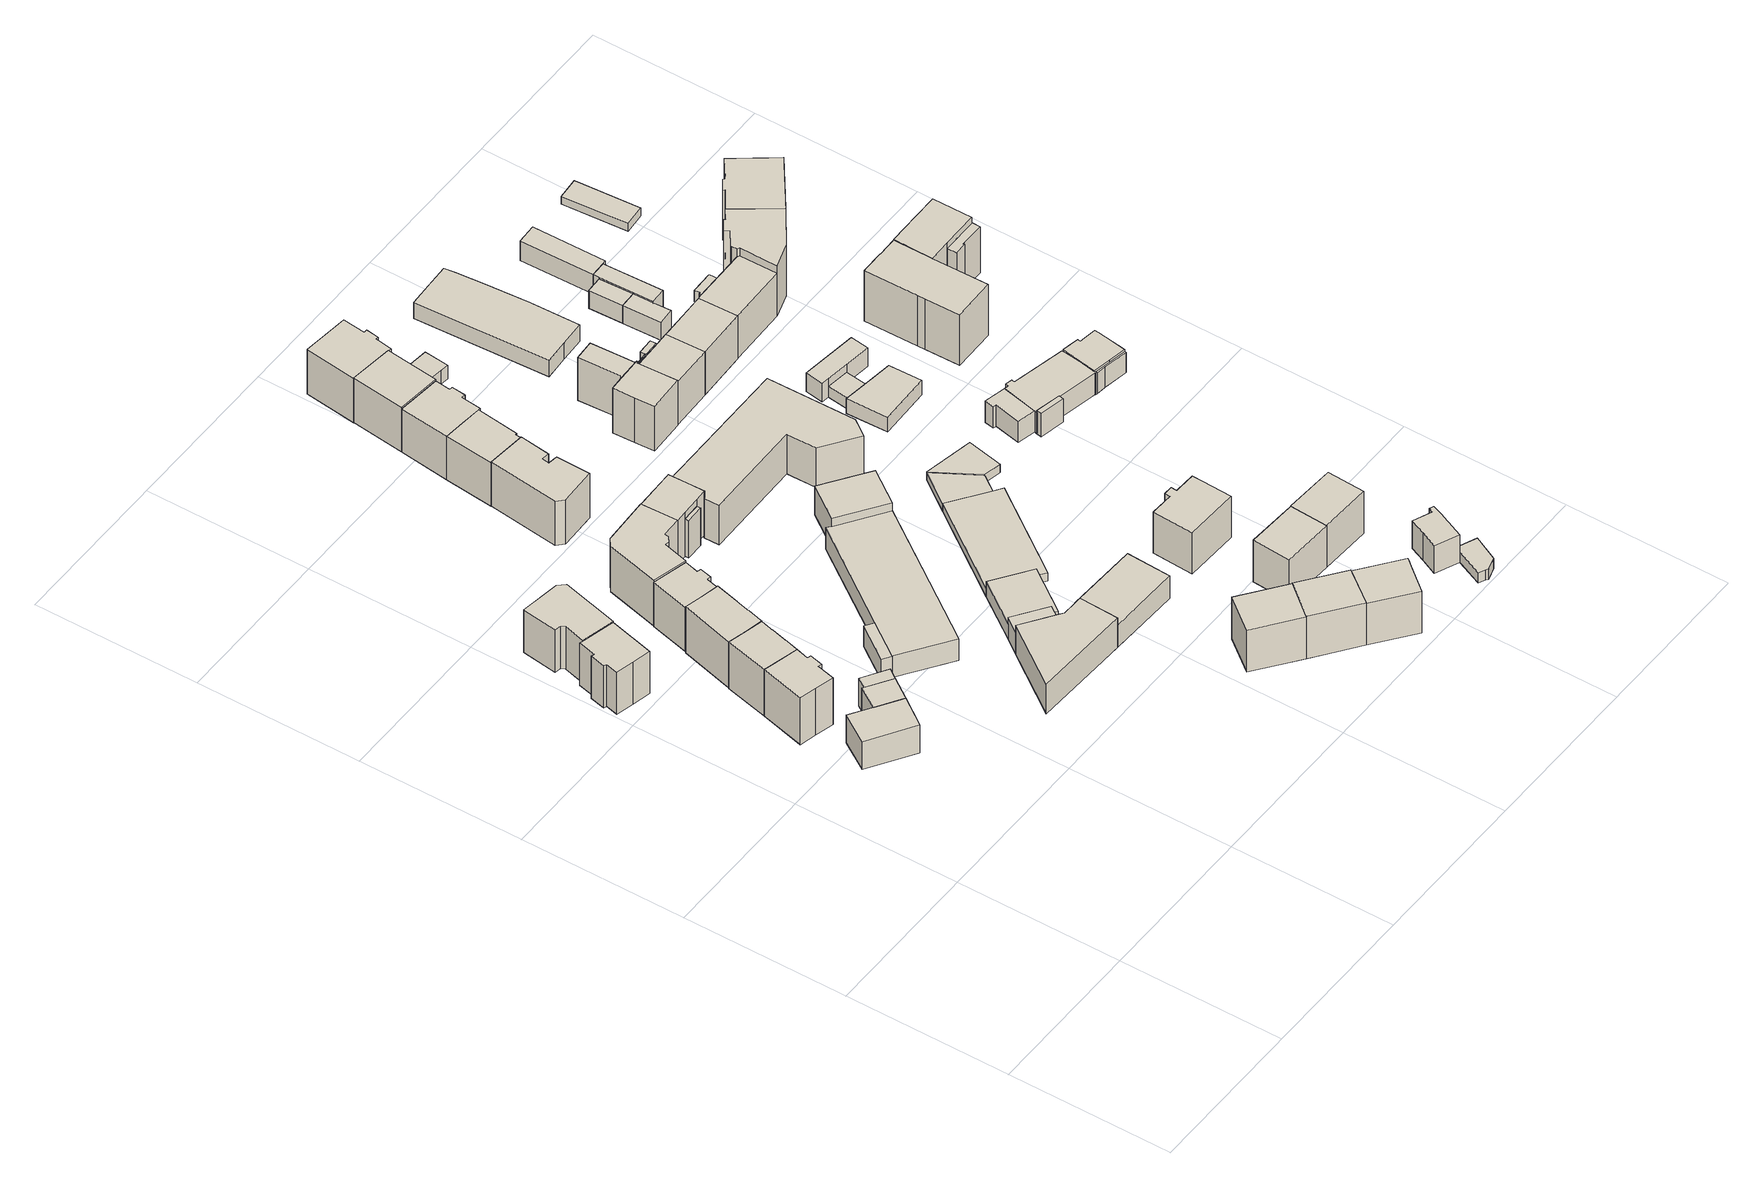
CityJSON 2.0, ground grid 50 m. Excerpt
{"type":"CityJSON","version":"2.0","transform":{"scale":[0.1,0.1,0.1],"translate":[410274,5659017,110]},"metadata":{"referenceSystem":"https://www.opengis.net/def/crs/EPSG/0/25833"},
"CityObjects":{
"building1":{"type":"Building","attributes":{"Dachtyp_tdc":"tdcGableRoof","Gemeindeschluessel":14612000,"Dachneigung":32.85,"QualitaetDacherkennung":75,"Geometrietyp2DReferenz":"3000","measuredHeight":17.14,"function":"31001_9998","roofType":"3100"},"geometry":[{"type":"Solid","lod":"1","boundaries":[[[[0,1,2,3,4,5,6,7,8,9,10]],[[11,12,13,14,15,16,17,18,19,20,21]],[[10,12,11,0]],[[9,13,12,10]],[[8,14,13,9]],[[7,15,14,8]],[[6,16,15,7]],[[5,17,16,6]],[[4,18,17,5]],[[3,19,18,4]],[[2,20,19,3]],[[1,21,20,2]],[[0,11,21,1]]]]}]},
"building2":{"type":"Building","attributes":{"Dachtyp_tdc":"tdcGableRoof","Gemeindeschluessel":14612000,"Dachneigung":10.94,"QualitaetDacherkennung":46,"Geometrietyp2DReferenz":"3000","measuredHeight":18.28,"function":"31001_9998","roofType":"3100"},"geometry":[{"type":"Solid","lod":"1","boundaries":[[[[22,23,24,25,26,27,28,29,30,31]],[[32,33,34,35,36,37,38,39,40,41]],[[31,33,32,22]],[[30,34,33,31]],[[29,35,34,30]],[[28,36,35,29]],[[27,37,36,28]],[[26,38,37,27]],[[25,39,38,26]],[[24,40,39,25]],[[23,41,40,24]],[[22,32,41,23]]]]}]},
"building3":{"type":"Building","attributes":{"Gemeindeschluessel":14612000,"Geometrietyp2DReferenz":"3000","function":"31001_9998","roofType":"9999"},"children":["building3-1","building3-2","building3-3"]},
"building3-1":{"type":"BuildingPart","attributes":{"Dachtyp_tdc":"tdcPolyFlatRoof","Dachneigung":0,"QualitaetDacherkennung":58,"Geometrietyp2DReferenz":"3000","measuredHeight":9.94,"roofType":"1000"},"parents":["building3"],"geometry":[{"type":"Solid","lod":"1","boundaries":[[[[42,43,44,45,46]],[[47,48,49,50,51]],[[46,48,47,42]],[[45,49,48,46]],[[44,50,49,45]],[[43,51,50,44]],[[42,47,51,43]]]]}]},
"building3-2":{"type":"BuildingPart","attributes":{"Dachtyp_tdc":"tdcPolyFlatRoof","Dachneigung":0,"QualitaetDacherkennung":51,"Geometrietyp2DReferenz":"3000","measuredHeight":9.9,"roofType":"1000"},"parents":["building3"],"geometry":[{"type":"Solid","lod":"1","boundaries":[[[[45,44,52,53]],[[49,54,55,50]],[[53,54,49,45]],[[52,55,54,53]],[[44,50,55,52]],[[45,49,50,44]]]]}]},
"building3-3":{"type":"BuildingPart","attributes":{"Dachtyp_tdc":"tdcPolyFlatRoof","Dachneigung":0,"QualitaetDacherkennung":49,"Geometrietyp2DReferenz":"3000","measuredHeight":9.9,"roofType":"1000"},"parents":["building3"],"geometry":[{"type":"Solid","lod":"1","boundaries":[[[[56,57,58,43,42]],[[59,47,51,60,61]],[[42,47,59,56]],[[43,51,47,42]],[[58,60,51,43]],[[57,61,60,58]],[[56,59,61,57]]]]}]},
"building4":{"type":"Building","attributes":{"Dachtyp_tdc":"tdcFreeFormRoof","Gemeindeschluessel":14612000,"Dachneigung":29.07,"QualitaetDacherkennung":20,"Geometrietyp2DReferenz":"3000","measuredHeight":18.02,"function":"31001_9998","roofType":"5000"},"geometry":[{"type":"Solid","lod":"1","boundaries":[[[[62,63,64,65,66,67,68,69]],[[70,71,72,73,74,75,76,77]],[[69,71,70,62]],[[68,72,71,69]],[[67,73,72,68]],[[66,74,73,67]],[[65,75,74,66]],[[64,76,75,65]],[[63,77,76,64]],[[62,70,77,63]]]]}]},
"building5":{"type":"Building","attributes":{"Gemeindeschluessel":14612000,"Geometrietyp2DReferenz":"3000","function":"31001_9998","roofType":"9999"},"children":["building5-1","building5-2"]},
"building5-1":{"type":"BuildingPart","attributes":{"Dachtyp_tdc":"tdcGableRoof","Dachneigung":31.77,"QualitaetDacherkennung":74,"Geometrietyp2DReferenz":"3000","measuredHeight":18.43,"roofType":"3100"},"parents":["building5"],"geometry":[{"type":"Solid","lod":"1","boundaries":[[[[78,79,23,80,31,81,82,83,84,85]],[[86,87,88,89,90,91,33,92,41,93]],[[85,87,86,78]],[[84,88,87,85]],[[83,89,88,84]],[[82,90,89,83]],[[81,91,90,82]],[[31,33,91,81]],[[80,92,33,31]],[[23,41,92,80]],[[79,93,41,23]],[[78,86,93,79]]]]}]},
"building5-2":{"type":"BuildingPart","attributes":{"Dachtyp_tdc":"tdcGableRoof","Dachneigung":31.26,"QualitaetDacherkennung":52,"Geometrietyp2DReferenz":"3000","measuredHeight":14.57,"roofType":"3100"},"parents":["building5"],"geometry":[{"type":"Solid","lod":"1","boundaries":[[[[94,95,96,97,98]],[[99,100,91,90,89]],[[98,100,99,94]],[[97,91,100,98]],[[96,90,91,97]],[[95,89,90,96]],[[94,99,89,95]]]]}]},
"building6":{"type":"Building","attributes":{"Gemeindeschluessel":14612000,"Geometrietyp2DReferenz":"3000","function":"31001_9998","roofType":"9999"},"children":["building6-1","building6-2"]},
"building6-1":{"type":"BuildingPart","attributes":{"Dachtyp_tdc":"tdcGableRoof","Dachneigung":31.24,"QualitaetDacherkennung":75,"Geometrietyp2DReferenz":"3000","measuredHeight":18.15,"roofType":"3100"},"parents":["building6"],"geometry":[{"type":"Solid","lod":"1","boundaries":[[[[101,102,103,104,105,106,107,108,109,110,111,112]],[[113,114,115,116,117,118,119,120,121,122,123,124]],[[112,114,113,101]],[[111,115,114,112]],[[110,116,115,111]],[[109,117,116,110]],[[108,118,117,109]],[[107,119,118,108]],[[106,120,119,107]],[[105,121,120,106]],[[104,122,121,105]],[[103,123,122,104]],[[102,124,123,103]],[[101,113,124,102]]]]}]},
"building6-2":{"type":"BuildingPart","attributes":{"Dachtyp_tdc":"tdcFreeFormRoof","Dachneigung":58.59,"QualitaetDacherkennung":45,"Geometrietyp2DReferenz":"3000","measuredHeight":14.04,"roofType":"5000"},"parents":["building6"],"geometry":[{"type":"Solid","lod":"1","boundaries":[[[[125,126,127,128]],[[117,129,130,118]],[[128,129,117,125]],[[127,130,129,128]],[[126,118,130,127]],[[125,117,118,126]]]]}]},
"building7":{"type":"Building","attributes":{"Dachtyp_tdc":"tdcFreeFormRoof","Gemeindeschluessel":14612000,"Dachneigung":35.02,"QualitaetDacherkennung":71,"Geometrietyp2DReferenz":"3000","measuredHeight":17.94,"function":"31001_9998","roofType":"5000"},"geometry":[{"type":"Solid","lod":"1","boundaries":[[[[131,132,133,134,135,136,137,138,139,140]],[[141,142,143,144,145,146,147,148,149,150]],[[140,142,141,131]],[[139,143,142,140]],[[138,144,143,139]],[[137,145,144,138]],[[136,146,145,137]],[[135,147,146,136]],[[134,148,147,135]],[[133,149,148,134]],[[132,150,149,133]],[[131,141,150,132]]]]}]},
"building8":{"type":"Building","attributes":{"Dachtyp_tdc":"tdcPolyFlatRoof","Gemeindeschluessel":14612000,"Dachneigung":0,"QualitaetDacherkennung":58,"Geometrietyp2DReferenz":"3000","measuredHeight":2.88,"function":"31001_9998","roofType":"1000"},"geometry":[{"type":"Solid","lod":"1","boundaries":[[[[151,152,153,154]],[[155,156,157,158]],[[154,156,155,151]],[[153,157,156,154]],[[152,158,157,153]],[[151,155,158,152]]]]}]},
"building9":{"type":"Building","attributes":{"Dachtyp_tdc":"tdcFreeFormRoof","Gemeindeschluessel":14612000,"Dachneigung":38.86,"QualitaetDacherkennung":41,"Geometrietyp2DReferenz":"3000","measuredHeight":18.48,"function":"31001_9998","roofType":"5000"},"geometry":[{"type":"Solid","lod":"1","boundaries":[[[[159,160,161,162,163,164,165,166,167,168]],[[169,170,171,172,173,174,175,176,177,178]],[[168,170,169,159]],[[167,171,170,168]],[[166,172,171,167]],[[165,173,172,166]],[[164,174,173,165]],[[163,175,174,164]],[[162,176,175,163]],[[161,177,176,162]],[[160,178,177,161]],[[159,169,178,160]]]]}]},
"building10":{"type":"Building","attributes":{"Dachtyp_tdc":"tdcFreeFormRoof","Gemeindeschluessel":14612000,"Dachneigung":32.33,"QualitaetDacherkennung":44,"Geometrietyp2DReferenz":"3000","measuredHeight":17.58,"function":"31001_9998","roofType":"5000"},"geometry":[{"type":"Solid","lod":"1","boundaries":[[[[179,180,181,182,183,184,185,186,187,188]],[[189,190,191,192,193,194,195,196,197,198]],[[188,190,189,179]],[[187,191,190,188]],[[186,192,191,187]],[[185,193,192,186]],[[184,194,193,185]],[[183,195,194,184]],[[182,196,195,183]],[[181,197,196,182]],[[180,198,197,181]],[[179,189,198,180]]]]}]},
"building11":{"type":"Building","attributes":{"Gemeindeschluessel":14612000,"Geometrietyp2DReferenz":"3000","function":"31001_9998","roofType":"9999"},"children":["building11-1","building11-2"]},
"building11-1":{"type":"BuildingPart","attributes":{"Dachtyp_tdc":"tdcFreeFormRoof","Dachneigung":76.89,"QualitaetDacherkennung":37,"Geometrietyp2DReferenz":"3000","measuredHeight":14.5,"roofType":"5000"},"parents":["building11"],"geometry":[{"type":"Solid","lod":"1","boundaries":[[[[199,200,201,202]],[[203,204,205,206]],[[202,204,203,199]],[[201,205,204,202]],[[200,206,205,201]],[[199,203,206,200]]]]}]},
"building11-2":{"type":"BuildingPart","attributes":{"Dachtyp_tdc":"tdcGableRoof","Dachneigung":33.07,"QualitaetDacherkennung":64,"Geometrietyp2DReferenz":"3000","measuredHeight":17.4,"roofType":"3100"},"parents":["building11"],"geometry":[{"type":"Solid","lod":"1","boundaries":[[[[207,208,209,210,211,212,213,214,215,216]],[[203,206,217,218,219,220,221,222,223,224]],[[216,206,203,207]],[[215,217,206,216]],[[214,218,217,215]],[[213,219,218,214]],[[212,220,219,213]],[[211,221,220,212]],[[210,222,221,211]],[[209,223,222,210]],[[208,224,223,209]],[[207,203,224,208]]]]}]},
"building12":{"type":"Building","attributes":{"Gemeindeschluessel":14612000,"Geometrietyp2DReferenz":"3000","function":"31001_9998","roofType":"9999"},"children":["building12-1","building12-2","building12-3"]},
"building12-1":{"type":"BuildingPart","attributes":{"Dachtyp_tdc":"tdcPolyFlatRoof","Dachneigung":0,"QualitaetDacherkennung":51,"Geometrietyp2DReferenz":"3000","measuredHeight":7.37,"roofType":"1000"},"parents":["building12"],"geometry":[{"type":"Solid","lod":"1","boundaries":[[[[225,226,227,228]],[[229,230,231,232]],[[228,230,229,225]],[[227,231,230,228]],[[226,232,231,227]],[[225,229,232,226]]]]}]},
"building12-2":{"type":"BuildingPart","attributes":{"Dachtyp_tdc":"tdcPolyFlatRoof","Dachneigung":0,"QualitaetDacherkennung":55,"Geometrietyp2DReferenz":"3000","measuredHeight":10.29,"roofType":"1000"},"parents":["building12"],"geometry":[{"type":"Solid","lod":"1","boundaries":[[[[233,234,235,236]],[[237,238,239,240]],[[236,238,237,233]],[[235,239,238,236]],[[234,240,239,235]],[[233,237,240,234]]]]}]},
"building12-3":{"type":"BuildingPart","attributes":{"Dachtyp_tdc":"tdcPolyFlatRoof","Dachneigung":0,"QualitaetDacherkennung":50,"Geometrietyp2DReferenz":"3000","measuredHeight":7.53,"roofType":"1000"},"parents":["building12"],"geometry":[{"type":"Solid","lod":"1","boundaries":[[[[241,242,243,244,245,246]],[[247,237,240,248,229,232]],[[246,237,247,241]],[[245,240,237,246]],[[244,248,240,245]],[[243,229,248,244]],[[242,232,229,243]],[[241,247,232,242]]]]}]},
"building13":{"type":"Building","attributes":{"Dachtyp_tdc":"tdcFreeFormRoof","Gemeindeschluessel":14612000,"Dachneigung":27.11,"QualitaetDacherkennung":73,"Geometrietyp2DReferenz":"3000","measuredHeight":17.05,"function":"31001_9998","roofType":"5000"},"geometry":[{"type":"Solid","lod":"1","boundaries":[[[[249,250,251,252,253,254]],[[255,256,257,258,259,260]],[[254,256,255,249]],[[253,257,256,254]],[[252,258,257,253]],[[251,259,258,252]],[[250,260,259,251]],[[249,255,260,250]]]]}]},
"building14":{"type":"Building","attributes":{"Dachtyp_tdc":"tdcGableRoof","Gemeindeschluessel":14612000,"Dachneigung":29.74,"QualitaetDacherkennung":73,"Geometrietyp2DReferenz":"3000","measuredHeight":16.78,"function":"31001_9998","roofType":"3100"},"geometry":[{"type":"Solid","lod":"1","boundaries":[[[[261,262,263,264]],[[265,266,267,268]],[[264,266,265,261]],[[263,267,266,264]],[[262,268,267,263]],[[261,265,268,262]]]]}]},
"building15":{"type":"Building","attributes":{"Dachtyp_tdc":"tdcGableRoof","Gemeindeschluessel":14612000,"Dachneigung":32.18,"QualitaetDacherkennung":82,"Geometrietyp2DReferenz":"3000","measuredHeight":17.9,"function":"31001_9998","roofType":"3100"},"geometry":[{"type":"Solid","lod":"1","boundaries":[[[[269,270,271,272,273,254,274,253,275,276,277]],[[278,279,280,281,257,282,256,283,284,285,286]],[[277,279,278,269]],[[276,280,279,277]],[[275,281,280,276]],[[253,257,281,275]],[[274,282,257,253]],[[254,256,282,274]],[[273,283,256,254]],[[272,284,283,273]],[[271,285,284,272]],[[270,286,285,271]],[[269,278,286,270]]]]}]},
"building16":{"type":"Building","attributes":{"Gemeindeschluessel":14612000,"Geometrietyp2DReferenz":"3000","function":"31001_9998","roofType":"9999"},"children":["building16-1","building16-2","building16-3","building16-4","building16-5","building16-6","building16-7"]},
"building16-1":{"type":"BuildingPart","attributes":{"Dachtyp_tdc":"tdcGableRoof","Dachneigung":13.32,"QualitaetDacherkennung":41,"Geometrietyp2DReferenz":"3000","measuredHeight":3.79,"roofType":"3100"},"parents":["building16"],"geometry":[{"type":"Solid","lod":"1","boundaries":[[[[287,288,289,290]],[[291,292,293,294]],[[290,292,291,287]],[[289,293,292,290]],[[288,294,293,289]],[[287,291,294,288]]]]}]},
"building16-2":{"type":"BuildingPart","attributes":{"Dachtyp_tdc":"tdcPolyFlatRoof","Dachneigung":0,"QualitaetDacherkennung":57,"Geometrietyp2DReferenz":"3000","measuredHeight":5.43,"roofType":"1000"},"parents":["building16"],"geometry":[{"type":"Solid","lod":"1","boundaries":[[[[295,296,297,298,299]],[[300,301,302,303,304]],[[299,301,300,295]],[[298,302,301,299]],[[297,303,302,298]],[[296,304,303,297]],[[295,300,304,296]]]]}]},
"building16-3":{"type":"BuildingPart","attributes":{"Dachtyp_tdc":"tdcPolyFlatRoof","Dachneigung":0,"QualitaetDacherkennung":51,"Geometrietyp2DReferenz":"3000","measuredHeight":7.83,"roofType":"1000"},"parents":["building16"],"geometry":[{"type":"Solid","lod":"1","boundaries":[[[[305,306,307,308]],[[309,300,304,310]],[[308,300,309,305]],[[307,304,300,308]],[[306,310,304,307]],[[305,309,310,306]]]]}]},
"building16-4":{"type":"BuildingPart","attributes":{"Dachtyp_tdc":"tdcPolyFlatRoof","Dachneigung":0,"QualitaetDacherkennung":66,"Geometrietyp2DReferenz":"3000","measuredHeight":3.08,"roofType":"1000"},"parents":["building16"],"geometry":[{"type":"Solid","lod":"1","boundaries":[[[[311,312,313,314]],[[292,315,316,293]],[[314,315,292,311]],[[313,316,315,314]],[[312,293,316,313]],[[311,292,293,312]]]]}]},
"building16-5":{"type":"BuildingPart","attributes":{"Dachtyp_tdc":"tdcPolyFlatRoof","Dachneigung":0,"QualitaetDacherkennung":33,"Geometrietyp2DReferenz":"3000","measuredHeight":10.57,"roofType":"1000"},"parents":["building16"],"geometry":[{"type":"Solid","lod":"1","boundaries":[[[[317,318,319,320,321,322]],[[323,309,310,324,325,326]],[[322,309,323,317]],[[321,310,309,322]],[[320,324,310,321]],[[319,325,324,320]],[[318,326,325,319]],[[317,323,326,318]]]]}]},
"building16-6":{"type":"BuildingPart","attributes":{"Dachtyp_tdc":"tdcPolyFlatRoof","Dachneigung":0,"QualitaetDacherkennung":44,"Geometrietyp2DReferenz":"3000","measuredHeight":3.02,"roofType":"1000"},"parents":["building16"],"geometry":[{"type":"Solid","lod":"1","boundaries":[[[[327,328,329,330,331,332]],[[301,291,294,333,334,302]],[[332,291,301,327]],[[331,294,291,332]],[[330,333,294,331]],[[329,334,333,330]],[[328,302,334,329]],[[327,301,302,328]]]]}]},
"building16-7":{"type":"BuildingPart","attributes":{"Dachtyp_tdc":"tdcPolyFlatRoof","Dachneigung":0,"QualitaetDacherkennung":66,"Geometrietyp2DReferenz":"3000","measuredHeight":7.96,"roofType":"1000"},"parents":["building16"],"geometry":[{"type":"Solid","lod":"1","boundaries":[[[[335,336,337,338,339]],[[340,341,342,326,325]],[[339,341,340,335]],[[338,342,341,339]],[[337,326,342,338]],[[336,325,326,337]],[[335,340,325,336]]]]}]},
"building17":{"type":"Building","attributes":{"Dachtyp_tdc":"tdcGableRoof","Gemeindeschluessel":14612000,"Dachneigung":31.94,"QualitaetDacherkennung":78,"Geometrietyp2DReferenz":"3000","measuredHeight":17.08,"function":"31001_9998","roofType":"3100"},"geometry":[{"type":"Solid","lod":"1","boundaries":[[[[343,344,345,346]],[[347,265,268,348]],[[346,265,347,343]],[[345,268,265,346]],[[344,348,268,345]],[[343,347,348,344]]]]}]},
"building18":{"type":"Building","attributes":{"Gemeindeschluessel":14612000,"Geometrietyp2DReferenz":"3000","function":"31001_9998","roofType":"9999"},"children":["building18-1","building18-2"]},
"building18-1":{"type":"BuildingPart","attributes":{"Dachtyp_tdc":"tdcGableRoof","Dachneigung":29.49,"QualitaetDacherkennung":80,"Geometrietyp2DReferenz":"3000","measuredHeight":18.02,"roofType":"3100"},"parents":["building18"],"geometry":[{"type":"Solid","lod":"1","boundaries":[[[[349,350,351,352]],[[283,353,354,285]],[[352,353,283,349]],[[351,354,353,352]],[[350,285,354,351]],[[349,283,285,350]]]]}]},
"building18-2":{"type":"BuildingPart","attributes":{"Dachtyp_tdc":"tdcFreeFormRoof","Dachneigung":74.93,"QualitaetDacherkennung":42,"Geometrietyp2DReferenz":"3000","measuredHeight":15.48,"roofType":"5000"},"parents":["building18"],"geometry":[{"type":"Solid","lod":"1","boundaries":[[[[355,356,357,358,359,360,361,362]],[[363,364,365,366,367,368,354,369]],[[362,364,363,355]],[[361,365,364,362]],[[360,366,365,361]],[[359,367,366,360]],[[358,368,367,359]],[[357,354,368,358]],[[356,369,354,357]],[[355,363,369,356]]]]}]},
"building19":{"type":"Building","attributes":{"Dachtyp_tdc":"tdcFreeFormRoof","Gemeindeschluessel":14612000,"Dachneigung":15.35,"QualitaetDacherkennung":19,"Geometrietyp2DReferenz":"3000","measuredHeight":15.21,"function":"31001_9998","roofType":"5000"},"geometry":[{"type":"Solid","lod":"1","boundaries":[[[[370,371,372,373,374,375,376,377,378]],[[379,380,381,382,383,384,385,386,387]],[[378,380,379,370]],[[377,381,380,378]],[[376,382,381,377]],[[375,383,382,376]],[[374,384,383,375]],[[373,385,384,374]],[[372,386,385,373]],[[371,387,386,372]],[[370,379,387,371]]]]}]},
"building20":{"type":"Building","attributes":{"Dachtyp_tdc":"tdcGableRoof","Gemeindeschluessel":14612000,"Dachneigung":30.54,"QualitaetDacherkennung":83,"Geometrietyp2DReferenz":"3000","measuredHeight":18.3,"function":"31001_9998","roofType":"3100"},"geometry":[{"type":"Solid","lod":"1","boundaries":[[[[388,389,390,391,392,393,394,395,396,397]],[[398,399,400,401,402,403,404,405,406,407]],[[397,399,398,388]],[[396,400,399,397]],[[395,401,400,396]],[[394,402,401,395]],[[393,403,402,394]],[[392,404,403,393]],[[391,405,404,392]],[[390,406,405,391]],[[389,407,406,390]],[[388,398,407,389]]]]}]},
"building21":{"type":"Building","attributes":{"Dachtyp_tdc":"tdcFreeFormRoof","Gemeindeschluessel":14612000,"Dachneigung":32.12,"QualitaetDacherkennung":77,"Geometrietyp2DReferenz":"3000","measuredHeight":16.71,"function":"31001_9998","roofType":"5000"},"geometry":[{"type":"Solid","lod":"1","boundaries":[[[[408,409,410,411,412,413]],[[347,348,414,415,416,417]],[[413,348,347,408]],[[412,414,348,413]],[[411,415,414,412]],[[410,416,415,411]],[[409,417,416,410]],[[408,347,417,409]]]]}]},
"building22":{"type":"Building","attributes":{"Dachtyp_tdc":"tdcFreeFormRoof","Gemeindeschluessel":14612000,"Dachneigung":32.2,"QualitaetDacherkennung":7,"Geometrietyp2DReferenz":"3000","measuredHeight":6.51,"function":"31001_9998","roofType":"5000"},"geometry":[{"type":"Solid","lod":"1","boundaries":[[[[418,419,420,421,422]],[[423,424,425,426,427]],[[422,424,423,418]],[[421,425,424,422]],[[420,426,425,421]],[[419,427,426,420]],[[418,423,427,419]]]]}]},
"building23":{"type":"Building","attributes":{"Dachtyp_tdc":"tdcHipAndGableRoof","Gemeindeschluessel":14612000,"Dachneigung":29.8,"QualitaetDacherkennung":69,"Geometrietyp2DReferenz":"3000","measuredHeight":16.59,"function":"31001_9998","roofType":"5000"},"geometry":[{"type":"Solid","lod":"1","boundaries":[[[[428,429,430,431]],[[432,433,434,435]],[[431,433,432,428]],[[430,434,433,431]],[[429,435,434,430]],[[428,432,435,429]]]]}]},
"building24":{"type":"Building","attributes":{"Gemeindeschluessel":14612000,"Geometrietyp2DReferenz":"3000","function":"31001_9998","roofType":"9999"},"children":["building24-1","building24-2"]},
"building24-1":{"type":"BuildingPart","attributes":{"Dachtyp_tdc":"tdcGableRoof","Dachneigung":48.45,"QualitaetDacherkennung":55,"Geometrietyp2DReferenz":"3000","measuredHeight":19.31,"roofType":"3100"},"parents":["building24"],"geometry":[{"type":"Solid","lod":"1","boundaries":[[[[436,437,438,439,440,441,442,443,444]],[[445,446,447,448,449,450,451,452,453]],[[444,446,445,436]],[[443,447,446,444]],[[442,448,447,443]],[[441,449,448,442]],[[440,450,449,441]],[[439,451,450,440]],[[438,452,451,439]],[[437,453,452,438]],[[436,445,453,437]]]]}]},
"building24-2":{"type":"BuildingPart","attributes":{"Dachtyp_tdc":"tdcPolyFlatRoof","Dachneigung":0,"QualitaetDacherkennung":70,"Geometrietyp2DReferenz":"3000","measuredHeight":15.2,"roofType":"1000"},"parents":["building24"],"geometry":[{"type":"Solid","lod":"1","boundaries":[[[[454,455,456,457,458,459]],[[460,461,445,453,462,463]],[[459,461,460,454]],[[458,445,461,459]],[[457,453,445,458]],[[456,462,453,457]],[[455,463,462,456]],[[454,460,463,455]]]]}]},
"building25":{"type":"Building","attributes":{"Dachtyp_tdc":"tdcHipRoof","Gemeindeschluessel":14612000,"Dachneigung":27.5,"QualitaetDacherkennung":60,"Geometrietyp2DReferenz":"3000","measuredHeight":16.7,"function":"31001_9998","roofType":"3200"},"geometry":[{"type":"Solid","lod":"1","boundaries":[[[[464,465,466,467,468,469,470,471]],[[472,473,474,475,476,477,478,479]],[[471,473,472,464]],[[470,474,473,471]],[[469,475,474,470]],[[468,476,475,469]],[[467,477,476,468]],[[466,478,477,467]],[[465,479,478,466]],[[464,472,479,465]]]]}]},
"building26":{"type":"Building","attributes":{"Gemeindeschluessel":14612000,"Geometrietyp2DReferenz":"3000","function":"31001_9998","roofType":"9999"},"children":["building26-1","building26-2"]},
"building26-1":{"type":"BuildingPart","attributes":{"Dachtyp_tdc":"tdcGableRoof","Dachneigung":29.51,"QualitaetDacherkennung":68,"Geometrietyp2DReferenz":"3000","measuredHeight":17.12,"roofType":"3100"},"parents":["building26"],"geometry":[{"type":"Solid","lod":"1","boundaries":[[[[480,481,482,483,484]],[[485,486,487,488,489]],[[484,486,485,480]],[[483,487,486,484]],[[482,488,487,483]],[[481,489,488,482]],[[480,485,489,481]]]]}]},
"building26-2":{"type":"BuildingPart","attributes":{"Dachtyp_tdc":"tdcPolyFlatRoof","Dachneigung":58.01,"QualitaetDacherkennung":42,"Geometrietyp2DReferenz":"3000","measuredHeight":17.33,"roofType":"2100"},"parents":["building26"],"geometry":[{"type":"Solid","lod":"1","boundaries":[[[[490,491,492,493,494,495,496]],[[487,486,497,498,499,500,501]],[[496,486,487,490]],[[495,497,486,496]],[[494,498,497,495]],[[493,499,498,494]],[[492,500,499,493]],[[491,501,500,492]],[[490,487,501,491]]]]}]},
"building27":{"type":"Building","attributes":{"Dachtyp_tdc":"tdcGableRoof","Gemeindeschluessel":14612000,"Dachneigung":29.55,"QualitaetDacherkennung":78,"Geometrietyp2DReferenz":"3000","measuredHeight":16.65,"function":"31001_9998","roofType":"3100"},"geometry":[{"type":"Solid","lod":"1","boundaries":[[[[502,503,504,505]],[[506,507,508,509]],[[505,507,506,502]],[[504,508,507,505]],[[503,509,508,504]],[[502,506,509,503]]]]}]},
"building28":{"type":"Building","attributes":{"Dachtyp_tdc":"tdcPolyFlatRoof","Gemeindeschluessel":14612000,"Dachneigung":5.67,"QualitaetDacherkennung":68,"Geometrietyp2DReferenz":"3000","measuredHeight":3.97,"function":"31001_9998","roofType":"2100"},"geometry":[{"type":"Solid","lod":"1","boundaries":[[[[510,511,512,513,514,515,516]],[[517,518,519,520,521,522,523]],[[516,518,517,510]],[[515,519,518,516]],[[514,520,519,515]],[[513,521,520,514]],[[512,522,521,513]],[[511,523,522,512]],[[510,517,523,511]]]]}]},
"building29":{"type":"Building","attributes":{"Dachtyp_tdc":"tdcGableRoof","Gemeindeschluessel":14612000,"Dachneigung":10.03,"QualitaetDacherkennung":69,"Geometrietyp2DReferenz":"3000","measuredHeight":10.4,"function":"31001_9998","roofType":"3100"},"geometry":[{"type":"Solid","lod":"1","boundaries":[[[[524,525,526,527,528,529,530,531,532,533,534]],[[535,536,537,538,539,540,541,542,543,544,545]],[[534,536,535,524]],[[533,537,536,534]],[[532,538,537,533]],[[531,539,538,532]],[[530,540,539,531]],[[529,541,540,530]],[[528,542,541,529]],[[527,543,542,528]],[[526,544,543,527]],[[525,545,544,526]],[[524,535,545,525]]]]}]},
"building30":{"type":"Building","attributes":{"Dachtyp_tdc":"tdcGableRoof","Gemeindeschluessel":14612000,"Dachneigung":13.89,"QualitaetDacherkennung":89,"Geometrietyp2DReferenz":"3000","measuredHeight":6.75,"function":"31001_2000","roofType":"3100"},"geometry":[{"type":"Solid","lod":"1","boundaries":[[[[546,547,548,549,550,551,552,553,554]],[[555,556,557,558,559,560,561,562,563]],[[554,556,555,546]],[[553,557,556,554]],[[552,558,557,553]],[[551,559,558,552]],[[550,560,559,551]],[[549,561,560,550]],[[548,562,561,549]],[[547,563,562,548]],[[546,555,563,547]]]]}]},
"building31":{"type":"Building","attributes":{"Dachtyp_tdc":"tdcGableRoof","Gemeindeschluessel":14612000,"Dachneigung":28.74,"QualitaetDacherkennung":73,"Geometrietyp2DReferenz":"3000","measuredHeight":16.98,"function":"31001_9998","roofType":"3100"},"geometry":[{"type":"Solid","lod":"1","boundaries":[[[[564,565,566,567]],[[568,489,488,569]],[[567,489,568,564]],[[566,488,489,567]],[[565,569,488,566]],[[564,568,569,565]]]]}]},
"building32":{"type":"Building","attributes":{"Gemeindeschluessel":14612000,"Geometrietyp2DReferenz":"3000","function":"31001_9998","roofType":"9999"},"children":["building32-1","building32-2"]},
"building32-1":{"type":"BuildingPart","attributes":{"Dachtyp_tdc":"tdcGableRoof","Dachneigung":18.7,"QualitaetDacherkennung":19,"Geometrietyp2DReferenz":"3000","measuredHeight":7.02,"roofType":"3100"},"parents":["building32"],"geometry":[{"type":"Solid","lod":"1","boundaries":[[[[570,571,572,573,574,575]],[[576,577,578,579,580,581]],[[575,577,576,570]],[[574,578,577,575]],[[573,579,578,574]],[[572,580,579,573]],[[571,581,580,572]],[[570,576,581,571]]]]}]},
"building32-2":{"type":"BuildingPart","attributes":{"Dachtyp_tdc":"tdcPolyFlatRoof","Dachneigung":0,"QualitaetDacherkennung":74,"Geometrietyp2DReferenz":"3000","measuredHeight":3.91,"roofType":"1000"},"parents":["building32"],"geometry":[{"type":"Solid","lod":"1","boundaries":[[[[582,583,584,585]],[[586,580,579,587]],[[585,580,586,582]],[[584,579,580,585]],[[583,587,579,584]],[[582,586,587,583]]]]}]},
"building33":{"type":"Building","attributes":{"Dachtyp_tdc":"tdcGableAndHippedGRoof","Gemeindeschluessel":14612000,"Dachneigung":52.35,"QualitaetDacherkennung":78,"Geometrietyp2DReferenz":"3000","measuredHeight":8.49,"function":"31001_9998","roofType":"9999"},"geometry":[{"type":"Solid","lod":"1","boundaries":[[[[588,589,590,591,592,593]],[[594,595,596,597,598,599]],[[593,595,594,588]],[[592,596,595,593]],[[591,597,596,592]],[[590,598,597,591]],[[589,599,598,590]],[[588,594,599,589]]]]}]},
"building34":{"type":"Building","attributes":{"Dachtyp_tdc":"tdcPolyFlatRoof","Gemeindeschluessel":14612000,"Dachneigung":9.08,"QualitaetDacherkennung":80,"Geometrietyp2DReferenz":"3000","measuredHeight":6.91,"function":"31001_9998","roofType":"2100"},"geometry":[{"type":"Solid","lod":"1","boundaries":[[[[600,601,602,603,604]],[[605,606,607,608,609]],[[604,606,605,600]],[[603,607,606,604]],[[602,608,607,603]],[[601,609,608,602]],[[600,605,609,601]]]]}]},
"building35":{"type":"Building","attributes":{"Dachtyp_tdc":"tdcPolyFlatRoof","Gemeindeschluessel":14612000,"Dachneigung":6.64,"QualitaetDacherkennung":86,"Geometrietyp2DReferenz":"3000","measuredHeight":6.67,"function":"31001_9998","roofType":"2100"},"geometry":[{"type":"Solid","lod":"1","boundaries":[[[[610,604,603,611]],[[612,613,614,615]],[[611,613,612,610]],[[603,614,613,611]],[[604,615,614,603]],[[610,612,615,604]]]]}]},
"building36":{"type":"Building","attributes":{"Dachtyp_tdc":"tdcFreeFormRoof","Gemeindeschluessel":14612000,"Dachneigung":28.83,"QualitaetDacherkennung":80,"Geometrietyp2DReferenz":"3000","measuredHeight":16.9,"function":"31001_9998","roofType":"5000"},"geometry":[{"type":"Solid","lod":"1","boundaries":[[[[616,617,618,619,565,564]],[[620,621,622,623,624,625]],[[564,621,620,616]],[[565,622,621,564]],[[619,623,622,565]],[[618,624,623,619]],[[617,625,624,618]],[[616,620,625,617]]]]}]},
"building37":{"type":"Building","attributes":{"Dachtyp_tdc":"tdcPolyFlatRoof","Gemeindeschluessel":14612000,"Dachneigung":5,"QualitaetDacherkennung":82,"Geometrietyp2DReferenz":"3000","measuredHeight":7.32,"function":"31001_9998","roofType":"2100"},"geometry":[{"type":"Solid","lod":"1","boundaries":[[[[626,627,628,629,630,631]],[[607,632,633,634,635,608]],[[631,632,607,626]],[[630,633,632,631]],[[629,634,633,630]],[[628,635,634,629]],[[627,608,635,628]],[[626,607,608,627]]]]}]},
"building38":{"type":"Building","attributes":{"name":"Bibliothek Pieschen","Gemeindeschluessel":14612000,"Geometrietyp2DReferenz":"3000","function":"31001_9998","roofType":"9999"},"children":["building38-1","building38-2","building38-3","building38-4"]},
"building38-1":{"type":"BuildingPart","attributes":{"Dachtyp_tdc":"tdcPolyFlatRoof","Dachneigung":0,"QualitaetDacherkennung":75,"Geometrietyp2DReferenz":"3000","measuredHeight":7.59,"roofType":"1000"},"parents":["building38"],"geometry":[{"type":"Solid","lod":"1","boundaries":[[[[636,637,638,639,640,641,642,643,644,645,646,647,648,649,650]],[[651,652,653,654,655,656,657,658,659,660,661,662,663,664,665]],[[650,652,651,636]],[[649,653,652,650]],[[648,654,653,649]],[[647,655,654,648]],[[646,656,655,647]],[[645,657,656,646]],[[644,658,657,645]],[[643,659,658,644]],[[642,660,659,643]],[[641,661,660,642]],[[640,662,661,641]],[[639,663,662,640]],[[638,664,663,639]],[[637,665,664,638]],[[636,651,665,637]]]]}]},
"building38-2":{"type":"BuildingPart","attributes":{"Dachtyp_tdc":"tdcPolyFlatRoof","Dachneigung":9.78,"QualitaetDacherkennung":57,"Geometrietyp2DReferenz":"3000","measuredHeight":8.46,"roofType":"2100"},"parents":["building38"],"geometry":[{"type":"Solid","lod":"1","boundaries":[[[[666,667,668,669]],[[670,671,655,654]],[[669,671,670,666]],[[668,655,671,669]],[[667,654,655,668]],[[666,670,654,667]]]]}]},
"building38-3":{"type":"BuildingPart","attributes":{"Dachtyp_tdc":"tdcPolyFlatRoof","Dachneigung":0,"QualitaetDacherkennung":59,"Geometrietyp2DReferenz":"3000","measuredHeight":7.58,"roofType":"1000"},"parents":["building38"],"geometry":[{"type":"Solid","lod":"1","boundaries":[[[[672,646,645,673,674,675,676]],[[677,678,679,680,681,657,656]],[[676,678,677,672]],[[675,679,678,676]],[[674,680,679,675]],[[673,681,680,674]],[[645,657,681,673]],[[646,656,657,645]],[[672,677,656,646]]]]}]},
"building38-4":{"type":"BuildingPart","attributes":{"Dachtyp_tdc":"tdcGableRoof","Dachneigung":45.31,"QualitaetDacherkennung":50,"Geometrietyp2DReferenz":"3000","measuredHeight":10.66,"roofType":"3100"},"parents":["building38"],"geometry":[{"type":"Solid","lod":"1","boundaries":[[[[682,683,684,685,686,687]],[[688,689,690,664,663,691]],[[687,689,688,682]],[[686,690,689,687]],[[685,664,690,686]],[[684,663,664,685]],[[683,691,663,684]],[[682,688,691,683]]]]}]},
"building39":{"type":"Building","attributes":{"Dachtyp_tdc":"tdcPolyFlatRoof","Gemeindeschluessel":14612000,"Dachneigung":4.01,"QualitaetDacherkennung":80,"Geometrietyp2DReferenz":"3000","measuredHeight":7.22,"function":"31001_9998","roofType":"2100"},"geometry":[{"type":"Solid","lod":"1","boundaries":[[[[692,693,694,695,696]],[[697,698,699,700,701]],[[696,698,697,692]],[[695,699,698,696]],[[694,700,699,695]],[[693,701,700,694]],[[692,697,701,693]]]]}]},
"building40":{"type":"Building","attributes":{"Dachtyp_tdc":"tdcGableRoof","Gemeindeschluessel":14612000,"Dachneigung":12.4,"QualitaetDacherkennung":72,"Geometrietyp2DReferenz":"3000","measuredHeight":4.33,"function":"31001_9998","roofType":"3100"},"geometry":[{"type":"Solid","lod":"1","boundaries":[[[[702,703,704,705,706,707,708,709,710,711,712,713,714]],[[715,716,717,718,719,720,721,722,723,724,725,726,727]],[[714,716,715,702]],[[713,717,716,714]],[[712,718,717,713]],[[711,719,718,712]],[[710,720,719,711]],[[709,721,720,710]],[[708,722,721,709]],[[707,723,722,708]],[[706,724,723,707]],[[705,725,724,706]],[[704,726,725,705]],[[703,727,726,704]],[[702,715,727,703]]]]}]},
"building41":{"type":"Building","attributes":{"Gemeindeschluessel":14612000,"Dachneigung":41.87,"Dachorientierung":-170.55,"MittlereTraufHoehe":119.66,"QualitaetDacherkennung":64,"ObjektHoehe":10.63,"BodenHoehe":113.07,"Geometrietyp2DReferenz":"3000","AbsoluteHoehe":123.7,"Dachflaeche":171.8,"measuredHeight":10.63,"function":"31001_9998","roofType":"5000","storeysAboveGround":4},"geometry":[{"type":"Solid","lod":"1","boundaries":[[[[728,729,730,731,732,733,734,735,736,737,738]],[[739,740,741,742,743,744,745,746,747,748,749]],[[738,740,739,728]],[[737,741,740,738]],[[736,742,741,737]],[[735,743,742,736]],[[734,744,743,735]],[[733,745,744,734]],[[732,746,745,733]],[[731,747,746,732]],[[730,748,747,731]],[[729,749,748,730]],[[728,739,749,729]]]]}]},
"building42":{"type":"Building","attributes":{"Dachtyp_tdc":"tdcFreeFormRoof","Gemeindeschluessel":14612000,"Dachneigung":33.89,"QualitaetDacherkennung":66,"Geometrietyp2DReferenz":"3000","measuredHeight":20.44,"function":"31001_9998","roofType":"5000"},"geometry":[{"type":"Solid","lod":"1","boundaries":[[[[750,751,752,753,754,755,756,757,758,759,760,761]],[[762,763,764,620,625,624,765,766,767,768,769,770]],[[761,763,762,750]],[[760,764,763,761]],[[759,620,764,760]],[[758,625,620,759]],[[757,624,625,758]],[[756,765,624,757]],[[755,766,765,756]],[[754,767,766,755]],[[753,768,767,754]],[[752,769,768,753]],[[751,770,769,752]],[[750,762,770,751]]]]}]},
"building43":{"type":"Building","attributes":{"name":"Stadtbezirksamt Pieschen","Gemeindeschluessel":14612000,"Geometrietyp2DReferenz":"3000","function":"31001_3012","roofType":"9999"},"children":["building43-1","building43-2","building43-3","building43-4"]},
"building43-1":{"type":"BuildingPart","attributes":{"Dachtyp_tdc":"tdcHipRoof","Dachneigung":53.36,"QualitaetDacherkennung":40,"Geometrietyp2DReferenz":"3000","measuredHeight":22.65,"roofType":"3200"},"parents":["building43"],"geometry":[{"type":"Solid","lod":"1","boundaries":[[[[771,772,773,774,775,776,777,778,779]],[[780,781,782,783,784,785,786,787,788]],[[779,781,780,771]],[[778,782,781,779]],[[777,783,782,778]],[[776,784,783,777]],[[775,785,784,776]],[[774,786,785,775]],[[773,787,786,774]],[[772,788,787,773]],[[771,780,788,772]]]]}]},
"building43-2":{"type":"BuildingPart","attributes":{"Dachtyp_tdc":"tdcHipAndGableRoof","Dachneigung":51.74,"QualitaetDacherkennung":59,"Geometrietyp2DReferenz":"3000","measuredHeight":22.66,"roofType":"5000"},"parents":["building43"],"geometry":[{"type":"Solid","lod":"1","boundaries":[[[[789,790,791,792,793,794,795]],[[796,786,797,798,799,800,787]],[[795,786,796,789]],[[794,797,786,795]],[[793,798,797,794]],[[792,799,798,793]],[[791,800,799,792]],[[790,787,800,791]],[[789,796,787,790]]]]}]},
"building43-3":{"type":"BuildingPart","attributes":{"Dachtyp_tdc":"tdcPolyFlatRoof","Dachneigung":0,"QualitaetDacherkennung":0,"Geometrietyp2DReferenz":"3000","measuredHeight":3,"roofType":"9999"},"parents":["building43"],"geometry":[{"type":"Solid","lod":"1","boundaries":[[[[801,802,803,804,805]],[[806,807,797,785,784]],[[805,807,806,801]],[[804,797,807,805]],[[803,785,797,804]],[[802,784,785,803]],[[801,806,784,802]]]]}]},
"building43-4":{"type":"BuildingPart","attributes":{"Dachtyp_tdc":"tdcGableRoof","Dachneigung":31.24,"QualitaetDacherkennung":18,"Geometrietyp2DReferenz":"3000","measuredHeight":18.55,"roofType":"3100"},"parents":["building43"],"geometry":[{"type":"Solid","lod":"1","boundaries":[[[[808,809,810,811,812,813,814,815]],[[816,800,817,799,818,819,820,821]],[[815,800,816,808]],[[814,817,800,815]],[[813,799,817,814]],[[812,818,799,813]],[[811,819,818,812]],[[810,820,819,811]],[[809,821,820,810]],[[808,816,821,809]]]]}]},
"building44":{"type":"Building","attributes":{"Dachtyp_tdc":"tdcPolyFlatRoof","Gemeindeschluessel":14612000,"Dachneigung":2.86,"QualitaetDacherkennung":73,"Geometrietyp2DReferenz":"3000","measuredHeight":2.99,"function":"31001_9998","roofType":"2100"},"geometry":[{"type":"Solid","lod":"1","boundaries":[[[[822,823,824,825]],[[826,827,828,829]],[[825,827,826,822]],[[824,828,827,825]],[[823,829,828,824]],[[822,826,829,823]]]]}]},
"building45":{"type":"Building","attributes":{"name":"Polizeirevier Dresden-West","Dachtyp_tdc":"tdcGableRoof","Gemeindeschluessel":14612000,"Dachneigung":31.98,"QualitaetDacherkennung":69,"Geometrietyp2DReferenz":"3000","measuredHeight":20.36,"function":"31001_3071","roofType":"3100"},"geometry":[{"type":"Solid","lod":"1","boundaries":[[[[830,831,750,832,761,833,834,835,836,837]],[[838,839,840,841,842,843,844,845,846,847]],[[837,839,838,830]],[[836,840,839,837]],[[835,841,840,836]],[[834,842,841,835]],[[833,843,842,834]],[[761,844,843,833]],[[832,845,844,761]],[[750,846,845,832]],[[831,847,846,750]],[[830,838,847,831]]]]}]}
},
"vertices":[
[55,1538,163],[111,1525,163],[145,1661,163],[90,1675,163],[45,1686,163],[35,1689,163],[22,1635,163],[13,1638,163],[2,1592,163],[11,1589,163],[2,1551,163],[55,1538,13],[2,1551,13],[11,1589,13],[2,1592,13],[13,1638,13],[22,1635,13],[35,1689,13],[45,1686,13],[90,1675,13],[145,1661,13],[111,1525,13],
[262,1228,175],[212,1241,175],[179,1107,175],[229,1095,175],[286,1080,175],[299,1134,175],[310,1131,175],[320,1172,175],[309,1175,175],[319,1214,175],[262,1228,9],[319,1214,9],[309,1175,9],[320,1172,9],[310,1131,9],[299,1134,9],[286,1080,9],[229,1095,9],[179,1107,9],[212,1241,9],
[315,977,104],[390,928,104],[433,990,104],[362,1037,104],[357,1041,104],[315,977,5],[357,1041,5],[362,1037,5],[433,990,5],[390,928,5],
[454,1020,104],[381,1067,104],[381,1067,5],[454,1020,5],
[254,1017,104],[197,929,104],[330,843,104],[254,1017,5],[330,843,5],[197,929,5],
[61,1750,167],[45,1686,167],[145,1661,167],[189,1834,167],[170,1854,167],[51,1872,167],[36,1765,167],[56,1762,167],[61,1750,15],[56,1762,15],[36,1765,15],[51,1872,15],[170,1854,15],[189,1834,15],[145,1661,15],[45,1686,15],
[298,1358,175],[243,1372,175],[266,1227,175],[331,1258,175],[330,1258,175],[342,1304,175],[341,1304,175],[352,1345,175],[298,1358,9],[352,1345,9],[341,1304,9],[342,1304,9],[330,1258,9],[331,1258,9],[266,1227,9],[243,1372,9],
[354,1301,146],[342,1304,146],[330,1258,146],[331,1258,146],[342,1255,146],[354,1301,9],[342,1255,9],
[287,1534,176],[286,1534,176],[243,1372,176],[298,1358,176],[352,1345,176],[354,1351,176],[365,1395,176],[364,1394,176],[375,1438,176],[375,1437,176],[393,1509,176],[340,1521,176],[287,1534,11],[340,1521,11],[393,1509,11],[375,1437,11],[375,1438,11],[364,1394,11],[365,1395,11],[354,1351,11],[352,1345,11],[298,1358,11],[243,1372,11],[286,1534,11],
[375,1438,146],[364,1394,146],[381,1401,146],[387,1425,146],[387,1425,11],[381,1401,11],
[316,1654,171],[287,1537,171],[286,1534,171],[287,1534,171],[393,1509,171],[402,1548,171],[414,1545,171],[423,1582,171],[411,1585,171],[422,1627,171],[316,1654,14],[422,1627,14],[411,1585,14],[423,1582,14],[414,1545,14],[402,1548,14],[393,1509,14],[287,1534,14],[286,1534,14],[287,1537,14],
[393,1509,45],[467,1491,45],[473,1516,45],[399,1534,45],[393,1509,16],[399,1534,16],[473,1516,16],[467,1491,16],
[316,1654,177],[422,1627,177],[441,1704,177],[452,1701,177],[470,1714,177],[470,1725,177],[531,1727,177],[526,1838,177],[379,1831,177],[356,1813,177],[316,1654,16],[356,1813,16],[379,1831,16],[526,1838,16],[531,1727,16],[470,1725,16],[470,1714,16],[452,1701,16],[441,1704,16],[422,1627,16],
[540,2111,177],[516,2114,177],[519,2136,177],[542,2133,177],[554,2225,177],[436,2237,177],[410,2022,177],[430,2003,177],[543,2007,177],[545,2110,177],[540,2111,20],[545,2110,20],[543,2007,20],[430,2003,20],[410,2022,20],[436,2237,20],[554,2225,20],[542,2133,20],[519,2136,20],[516,2114,20],
[621,1730,152],[566,1729,152],[566,1717,152],[621,1719,152],[621,1730,19],[621,1719,19],[566,1717,19],[566,1729,19],
[621,1730,175],[656,1732,175],[658,1732,175],[657,1787,175],[655,1842,175],[652,1842,175],[526,1838,175],[529,1783,175],[531,1727,175],[566,1729,175],[531,1727,19],[529,1783,19],[526,1838,19],[652,1842,19],[655,1842,19],[657,1787,19],[658,1732,19],[656,1732,19],
[515,1055,79],[591,1161,79],[566,1178,79],[491,1073,79],[515,1055,5],[491,1073,5],[566,1178,5],[591,1161,5],
[815,1448,108],[949,1354,108],[1021,1455,108],[888,1550,108],[815,1448,5],[888,1550,5],[1021,1455,5],[949,1354,5],
[802,1458,81],[591,1161,81],[515,1055,81],[662,951,81],[949,1354,81],[815,1448,81],[802,1458,5],[662,951,5],
[436,2237,173],[554,2225,173],[556,2246,173],[561,2245,173],[577,2373,173],[451,2385,173],[436,2237,19],[451,2385,19],[577,2373,19],[561,2245,19],[556,2246,19],[554,2225,19],
[1163,225,158],[1242,323,158],[1115,421,158],[1038,322,158],[1163,225,9],[1038,322,9],[1115,421,9],[1242,323,9],
[606,2474,173],[596,2475,173],[601,2521,173],[533,2528,173],[469,2535,173],[515,2379,173],[583,2372,173],[590,2433,173],[601,2431,173],[606,2474,19],[601,2431,19],[590,2433,19],[583,2372,19],[515,2379,19],[469,2535,19],[533,2528,19],[601,2521,19],[596,2475,19],
[1084,1291,29],[1193,1211,29],[1230,1262,29],[1155,1389,29],[1084,1291,2],[1155,1389,2],[1230,1262,2],[1193,1211,2],
[798,893,56],[893,825,56],[908,814,56],[1003,947,56],[893,1026,56],[798,893,2],[893,1026,2],[1003,947,2],[908,814,2],[893,825,2],
[763,845,80],[859,776,80],[893,825,80],[798,893,80],[763,845,2],[859,776,2],
[1155,1389,32],[1230,1262,32],[1283,1251,32],[1305,1359,32],[1305,1359,2],[1283,1251,2],
[630,659,107],[931,647,107],[936,766,107],[870,768,107],[859,776,107],[763,845,107],[630,659,2],[870,768,2],[936,766,2],[931,647,2],
[893,1026,32],[1003,947,32],[1028,929,32],[1218,1194,32],[1193,1211,32],[1084,1291,32],[1218,1194,2],[1028,929,2],
[936,782,81],[936,766,81],[931,647,81],[1153,638,81],[1159,773,81],[936,782,2],[1159,773,2],[1153,638,2],
[1290,127,160],[1365,227,160],[1242,323,160],[1163,225,160],[1290,127,9],[1365,227,9],
[469,2535,179],[601,2521,179],[619,2680,179],[488,2696,179],[488,2696,19],[619,2680,19],
[621,2607,147],[630,2678,147],[619,2680,147],[604,2549,147],[615,2547,147],[617,2571,147],[626,2570,147],[631,2606,147],[621,2607,19],[631,2606,19],[626,2570,19],[617,2571,19],[615,2547,19],[604,2549,19],[630,2678,19],
[655,1842,151],[658,1732,151],[656,1732,151],[657,1686,151],[966,1690,151],[967,1601,151],[1072,1526,151],[1108,1577,151],[1104,1846,151],[655,1842,10],[1104,1846,10],[1108,1577,10],[1072,1526,10],[967,1601,10],[966,1690,10],[657,1686,10],[656,1732,10],[658,1732,10],
[650,2768,177],[640,2769,177],[648,2837,177],[576,2845,177],[507,2853,177],[488,2696,177],[558,2687,177],[630,2678,177],[637,2730,177],[645,2729,177],[650,2768,18],[645,2729,18],[637,2730,18],[630,2678,18],[558,2687,18],[488,2696,18],[507,2853,18],[576,2845,18],[648,2837,18],[640,2769,18],
[1290,127,157],[1406,36,157],[1465,109,157],[1481,128,157],[1485,133,157],[1365,227,157],[1485,133,9],[1481,128,9],[1465,109,9],[1406,36,9],
[752,2588,69],[759,2662,69],[691,2670,69],[682,2597,69],[727,2591,69],[752,2588,21],[727,2591,21],[682,2597,21],[691,2670,21],[759,2662,21],
[1460,366,163],[1466,481,163],[1312,490,163],[1305,375,163],[1460,366,14],[1305,375,14],[1312,490,14],[1466,481,14],
[943,2137,181],[870,2134,181],[828,2132,181],[831,2066,181],[834,2007,181],[944,2011,181],[941,2071,181],[938,2133,181],[943,2133,181],[943,2137,21],[943,2133,21],[938,2133,21],[941,2071,21],[944,2011,21],[834,2007,21],[831,2066,21],[828,2132,21],[870,2134,21],
[936,2276,173],[875,2272,173],[882,2145,173],[870,2134,173],[943,2137,173],[943,2142,173],[936,2276,21],[943,2142,21],[882,2145,21],[875,2272,21],
[1350,770,163],[1324,771,163],[1323,754,163],[1252,757,163],[1245,633,163],[1411,626,163],[1415,749,163],[1349,752,163],[1350,770,16],[1349,752,16],[1415,749,16],[1411,626,16],[1245,633,16],[1252,757,16],[1323,754,16],[1324,771,16],
[944,2011,176],[1073,2016,176],[1069,2134,176],[1024,2132,176],[939,2129,176],[944,2011,22],[939,2129,22],[1024,2132,22],[1069,2134,22],[1073,2016,22],
[1024,2132,180],[1024,2151,180],[977,2149,180],[977,2135,180],[943,2133,180],[938,2133,180],[939,2129,180],[938,2133,22],[943,2133,22],[977,2135,22],[977,2149,22],[1024,2151,22],
[1466,481,165],[1460,366,165],[1615,358,165],[1620,472,165],[1466,481,15],[1620,472,15],[1615,358,15],[1460,366,15],
[1661,5,47],[1700,17,47],[1737,92,47],[1678,118,47],[1670,100,47],[1634,19,47],[1654,9,47],[1661,5,11],[1654,9,11],[1634,19,11],[1670,100,11],[1678,118,11],[1737,92,11],[1700,17,11],
[1705,219,108],[1699,205,108],[1644,229,108],[1623,181,108],[1600,131,108],[1670,100,108],[1678,118,108],[1692,150,108],[1703,175,108],[1704,176,108],[1718,213,108],[1705,219,10],[1718,213,10],[1704,176,10],[1703,175,10],[1692,150,10],[1678,118,10],[1670,100,10],[1600,131,10],[1623,181,10],[1644,229,10],[1699,205,10],
[954,2786,80],[882,2782,80],[903,2380,80],[978,2384,80],[1053,2388,80],[1048,2539,80],[1038,2671,80],[1030,2759,80],[1026,2789,80],[954,2786,22],[1026,2789,22],[1030,2759,22],[1038,2671,22],[1048,2539,22],[1053,2388,22],[978,2384,22],[903,2380,22],[882,2782,22],
[1228,2022,175],[1224,2140,175],[1069,2134,175],[1073,2016,175],[1228,2022,22],[1224,2140,22],
[1385,1563,74],[1382,1662,74],[1303,1672,74],[1235,1681,74],[1222,1683,74],[1226,1558,74],[1385,1563,22],[1226,1558,22],[1222,1683,22],[1235,1681,22],[1303,1672,22],[1382,1662,22],
[1312,1744,61],[1244,1753,61],[1235,1681,61],[1303,1672,61],[1312,1744,22],[1244,1753,22],
[1312,1744,89],[1392,1734,89],[1399,1789,89],[1228,1811,89],[1220,1756,89],[1244,1753,89],[1312,1744,23],[1244,1753,23],[1220,1756,23],[1228,1811,23],[1399,1789,23],[1392,1734,23],
[1171,2218,89],[1220,2221,89],[1217,2274,89],[1215,2335,89],[1166,2333,89],[1171,2218,24],[1166,2333,24],[1215,2335,24],[1217,2274,24],[1220,2221,24],
[1162,2435,89],[1210,2437,89],[1162,2435,25],[1210,2437,25],[1215,2335,25],[1166,2333,25],
[1412,2026,175],[1410,2141,175],[1404,2144,175],[1232,2141,175],[1412,2026,23],[1228,2022,23],[1224,2140,23],[1232,2141,23],[1404,2144,23],[1410,2141,23],
[1215,2335,95],[1217,2274,95],[1263,2276,95],[1256,2456,95],[1210,2455,95],[1210,2437,95],[1210,2437,24],[1210,2455,24],[1256,2456,24],[1263,2276,24],
[1629,1195,105],[1632,1195,105],[1635,1194,105],[1648,1300,105],[1649,1312,105],[1488,1348,105],[1490,1357,105],[1469,1362,105],[1467,1352,105],[1454,1355,105],[1431,1246,105],[1429,1238,105],[1505,1222,105],[1505,1223,105],[1630,1197,105],[1629,1195,29],[1630,1197,29],[1505,1223,29],[1505,1222,29],[1429,1238,29],[1431,1246,29],[1454,1355,29],[1467,1352,29],[1469,1362,29],[1490,1357,29],[1488,1348,29],[1649,1312,29],[1648,1300,29],[1635,1194,29],[1632,1195,29],
[1502,1207,112],[1505,1222,112],[1429,1238,112],[1426,1223,112],[1502,1207,29],[1426,1223,29],
[1376,1259,105],[1403,1367,105],[1389,1370,105],[1383,1341,105],[1393,1339,105],[1376,1259,29],[1393,1339,29],[1383,1341,29],[1389,1370,29],[1403,1367,29],
[1752,1273,101],[1753,1285,101],[1648,1300,101],[1635,1194,101],[1666,1191,101],[1740,1177,101],[1752,1273,29],[1740,1177,29],[1666,1191,29],[1753,1285,29],
[1210,2455,96],[1256,2456,96],[1268,2457,96],[1264,2679,96],[1205,2676,96],[1210,2455,25],[1205,2676,25],[1264,2679,25],[1268,2457,25],[1256,2456,25],
[1404,2204,63],[1404,2229,63],[1402,2231,63],[1369,2230,63],[1335,2229,63],[1337,2213,63],[1333,2212,63],[1334,2143,63],[1373,2144,63],[1404,2144,63],[1404,2161,63],[1404,2165,63],[1404,2178,63],[1404,2204,24],[1404,2178,24],[1404,2165,24],[1404,2161,24],[1404,2144,24],[1373,2144,24],[1334,2143,24],[1333,2212,24],[1337,2213,24],[1335,2229,24],[1369,2230,24],[1402,2231,24],[1404,2229,24],
[1687,1192,107],[1741,1182,107],[1755,1273,107],[1756,1284,107],[1718,1290,107],[1702,1292,107],[1704,1301,107],[1683,1305,107],[1653,1311,107],[1651,1299,107],[1633,1202,107],[1687,1192,31],[1633,1202,31],[1651,1299,31],[1653,1311,31],[1683,1305,31],[1704,1301,31],[1702,1292,31],[1718,1290,31],[1756,1284,31],[1755,1273,31],[1741,1182,31],
[1506,2251,202],[1475,2229,202],[1472,2233,202],[1440,2211,202],[1450,2197,202],[1404,2165,202],[1404,2161,202],[1404,2144,202],[1410,2141,202],[1412,2026,202],[1485,2049,202],[1594,2126,202],[1506,2251,23],[1594,2126,23],[1485,2049,23],[1404,2161,23],[1404,2165,23],[1450,2197,23],[1440,2211,23],[1472,2233,23],[1475,2229,23],
[1525,1542,206],[1656,1544,206],[1653,1713,206],[1652,1833,206],[1591,1832,206],[1591,1833,206],[1520,1832,206],[1522,1670,206],[1523,1647,206],[1525,1542,25],[1523,1647,25],[1522,1670,25],[1520,1832,25],[1591,1833,25],[1591,1832,25],[1652,1833,25],[1653,1713,25],[1656,1544,25],
[1653,1779,208],[1653,1713,208],[1719,1714,208],[1831,1715,208],[1830,1835,208],[1700,1834,208],[1652,1833,208],[1653,1779,25],[1700,1834,25],[1830,1835,25],[1831,1715,25],[1719,1714,25],
[1591,1838,55],[1591,1833,55],[1591,1832,55],[1700,1834,55],[1700,1839,55],[1591,1838,25],[1700,1839,25],
[1719,1685,189],[1755,1685,189],[1755,1689,189],[1760,1689,189],[1831,1689,189],[1831,1715,189],[1760,1714,189],[1719,1714,189],[1719,1685,25],[1760,1714,25],[1831,1689,25],[1760,1689,25],[1755,1689,25],[1755,1685,25],
[1510,2514,55],[1496,2710,55],[1431,2705,55],[1446,2509,55],[1510,2514,27],[1446,2509,27],[1431,2705,27],[1496,2710,27],
[1559,2296,202],[1563,2290,202],[1549,2189,202],[1743,2235,202],[1698,2297,202],[1655,2357,202],[1596,2314,202],[1591,2318,202],[1559,2296,24],[1591,2318,24],[1596,2314,24],[1655,2357,24],[1698,2297,24],[1743,2235,24],[1594,2126,24],[1549,2189,24],[1506,2251,24],[1563,2290,24]
]}
